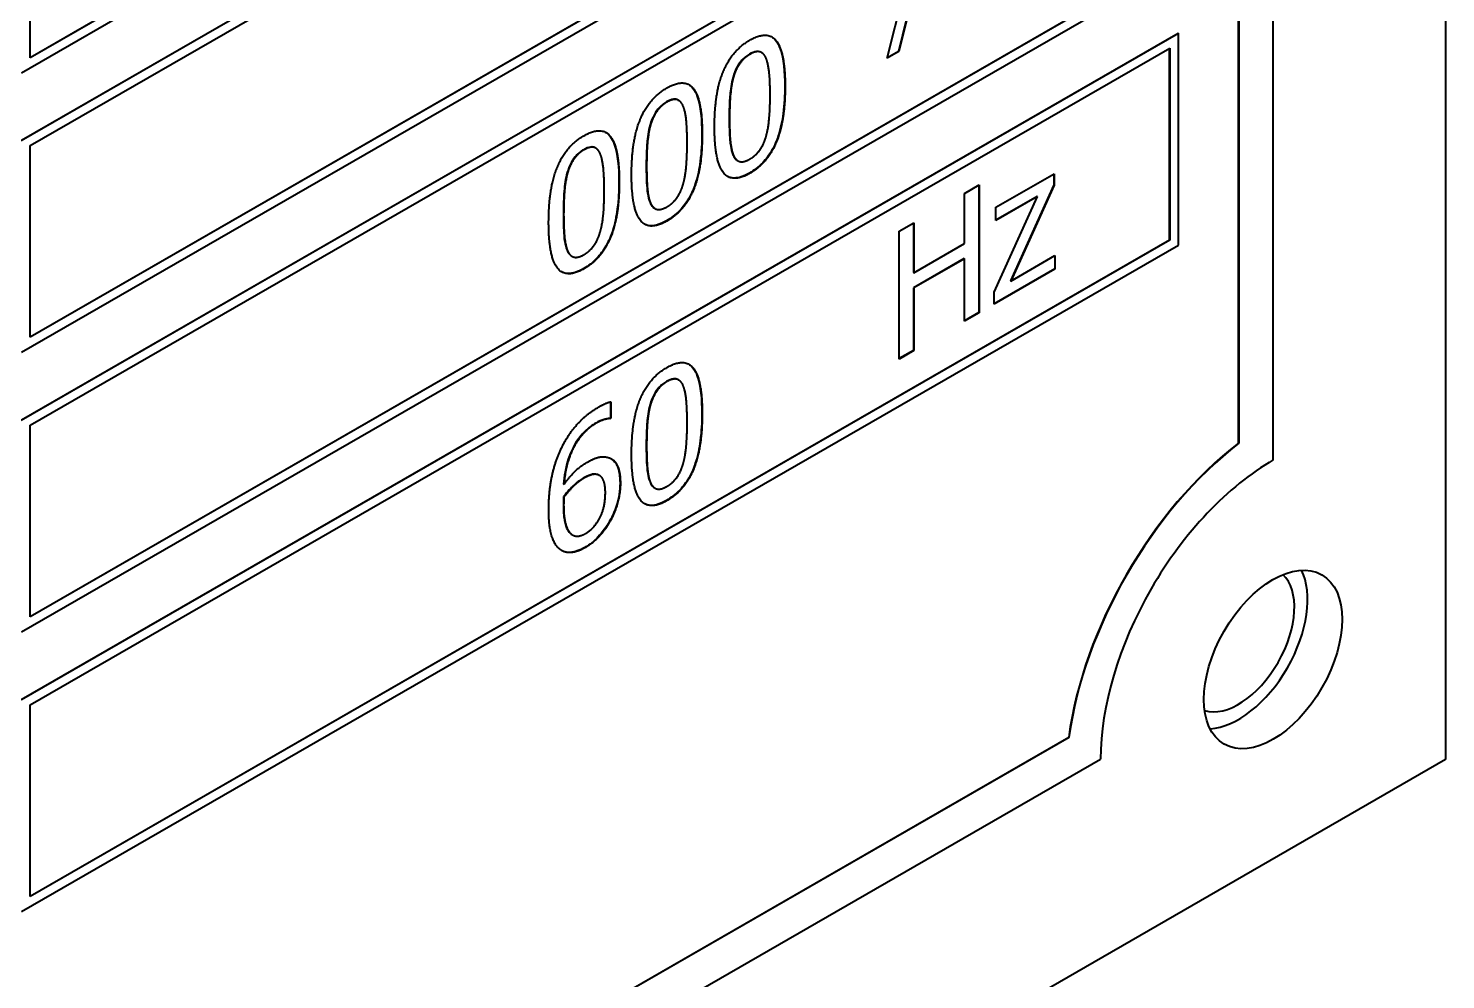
# Model space of a CAD drawing. Header units: inches. Extents: x 0 to 4752, y 0 to 3360.
# Drawn here: x 4316.32 to 4339.54, y 2285.58 to 2301.16 of the extents above; entities that cross this region are included whole.
import ezdxf

# ---------------------------------------------------------------- set-up
doc = ezdxf.new("R2010")
doc.units = ezdxf.units.IN
doc.header["$MEASUREMENT"] = 0
doc.layers.add('POWER SUPPLY CASE OUTLINE$0$가시적인 것(ISO)', color=3, linetype='Continuous', lineweight=40)
doc.layers.add('POWER SUPPLY CASE OUTLINE$0$가시적인 좁은 것(ISO)', color=3, linetype='Continuous', lineweight=35)

msp = doc.modelspace()

# ---------------------------------------------------------------- linework, layer by layer
at = {"layer": 'POWER SUPPLY CASE OUTLINE$0$가시적인 것(ISO)'}
for p, q in [((4339.54, 2351.316), (4339.54, 2289.183)), ((4336.717, 2294.091), (4336.717, 2343.144)), ((4336.146, 2294.368), (4336.146, 2342.217)), ((4336.152, 2342.219), (4336.152, 2294.365)), ((4316.211, 2300.432), (4335.162, 2311.345)), ((4316.353, 2300.684), (4335.015, 2311.43)), ((4335.02, 2311.427), (4316.353, 2300.677)), ((4316.205, 2299.324), (4335.156, 2310.236)), ((4335.162, 2310.233), (4316.211, 2299.32)), ((4316.353, 2299.238), (4335.02, 2309.988)), ((4316.211, 2295.854), (4335.162, 2306.767)), ((4316.353, 2296.105), (4335.015, 2306.852)), ((4335.02, 2306.849), (4316.353, 2296.099)), ((4316.205, 2294.745), (4335.156, 2305.658)), ((4335.162, 2305.655), (4316.211, 2294.742)), ((4316.353, 2294.66), (4335.02, 2305.41)), ((4316.353, 2300.677), (4316.353, 2303.816)), ((4330.393, 2300.67), (4330.87, 2302.579)), ((4316.211, 2291.276), (4335.162, 2302.188)), ((4316.353, 2291.527), (4335.015, 2302.274)), ((4335.02, 2302.271), (4316.353, 2291.521)), ((4330.706, 2301.314), (4330.578, 2300.782)), ((4330.712, 2301.31), (4330.584, 2300.779)), ((4316.205, 2290.167), (4335.156, 2301.08)), ((4335.162, 2301.077), (4316.211, 2290.164)), ((4335.156, 2301.08), (4335.162, 2301.077)), ((4335.162, 2297.61), (4335.162, 2301.077)), ((4316.353, 2290.082), (4335.02, 2300.832)), ((4328.329, 2300.765), (4328.335, 2300.762)), ((4330.584, 2300.779), (4330.393, 2300.67)), ((4330.578, 2300.782), (4330.395, 2300.677)), ((4330.578, 2300.782), (4330.584, 2300.779)), ((4335.015, 2297.696), (4335.015, 2300.828)), ((4335.02, 2300.832), (4335.02, 2297.692)), ((4326.971, 2299.983), (4326.977, 2299.98)), ((4316.353, 2296.099), (4316.353, 2299.238)), ((4325.613, 2299.201), (4325.618, 2299.197)), ((4327.942, 2298.993), (4327.948, 2298.99)), ((4331.66, 2298.456), (4331.9, 2298.594)), ((4331.895, 2298.591), (4331.895, 2296.505)), ((4331.9, 2298.594), (4331.9, 2296.501)), ((4332.173, 2298.229), (4333.128, 2298.779)), ((4333.123, 2298.594), (4332.41, 2297.023)), ((4333.128, 2298.591), (4332.415, 2297.02)), ((4333.123, 2298.776), (4333.123, 2298.594)), ((4333.123, 2298.594), (4333.128, 2298.591)), ((4333.128, 2298.779), (4333.128, 2298.591)), ((4331.66, 2297.635), (4331.66, 2298.456)), ((4332.144, 2296.838), (4332.854, 2298.404)), ((4332.848, 2298.407), (4332.173, 2298.018)), ((4332.854, 2298.404), (4332.173, 2298.012)), ((4332.848, 2298.407), (4332.854, 2298.404)), ((4326.584, 2298.211), (4326.589, 2298.207)), ((4332.173, 2298.012), (4332.173, 2298.229)), ((4330.586, 2297.837), (4330.827, 2297.976)), ((4330.821, 2297.973), (4330.821, 2297.158)), ((4330.827, 2297.976), (4330.827, 2297.155)), ((4316.353, 2286.949), (4335.015, 2297.696)), ((4335.02, 2297.692), (4316.353, 2286.942)), ((4330.586, 2295.744), (4330.586, 2297.837)), ((4335.015, 2297.696), (4335.02, 2297.692)), ((4316.211, 2286.697), (4335.162, 2297.61)), ((4325.225, 2297.428), (4325.231, 2297.425)), ((4330.827, 2297.155), (4331.66, 2297.635)), ((4332.415, 2297.02), (4333.141, 2297.438)), ((4333.136, 2297.435), (4333.136, 2297.219)), ((4333.141, 2297.438), (4333.141, 2297.216)), ((4331.654, 2297.39), (4330.821, 2296.911)), ((4331.66, 2297.387), (4330.827, 2296.907)), ((4331.654, 2297.39), (4331.66, 2297.387)), ((4331.66, 2296.363), (4331.66, 2297.387)), ((4333.136, 2297.219), (4332.144, 2296.648)), ((4333.141, 2297.216), (4332.144, 2296.642)), ((4333.136, 2297.219), (4333.141, 2297.216)), ((4330.821, 2297.158), (4330.827, 2297.155)), ((4332.41, 2297.023), (4332.415, 2297.02)), ((4330.821, 2296.911), (4330.821, 2295.886)), ((4330.821, 2296.911), (4330.827, 2296.907)), ((4330.827, 2296.907), (4330.827, 2295.883)), ((4332.144, 2296.642), (4332.144, 2296.838)), ((4331.895, 2296.505), (4331.66, 2296.369)), ((4331.9, 2296.501), (4331.66, 2296.363)), ((4331.895, 2296.505), (4331.9, 2296.501)), ((4330.821, 2295.886), (4330.586, 2295.751)), ((4330.827, 2295.883), (4330.586, 2295.744)), ((4330.821, 2295.886), (4330.827, 2295.883)), ((4326.971, 2295.405), (4326.977, 2295.401)), ((4325.859, 2295.042), (4325.859, 2294.777)), ((4325.865, 2295.043), (4325.865, 2294.774)), ((4316.353, 2291.521), (4316.353, 2294.66)), ((4325.859, 2294.777), (4325.849, 2294.771)), ((4325.849, 2294.771), (4325.855, 2294.768)), ((4325.865, 2294.774), (4325.855, 2294.768)), ((4325.859, 2294.777), (4325.865, 2294.774)), ((4336.146, 2294.368), (4336.152, 2294.365)), ((4325.647, 2293.852), (4325.652, 2293.849)), ((4325.671, 2293.841), (4325.677, 2293.838)), ((4325.092, 2293.692), (4325.098, 2293.689)), ((4325.092, 2293.49), (4325.098, 2293.487)), ((4326.584, 2293.632), (4326.589, 2293.629)), ((4325.233, 2292.867), (4325.239, 2292.863)), ((4316.353, 2286.942), (4316.353, 2290.082)), ((4260.867, 2247.802), (4333.365, 2289.551)), ((4333.371, 2289.548), (4260.868, 2247.796)), ((4333.365, 2289.551), (4333.371, 2289.548)), ((4339.54, 2289.183), (4254.687, 2240.319)), ((4260.35, 2246.844), (4333.889, 2289.192))]:
    msp.add_line(p, q, dxfattribs=at)
for centre, major_axis, start_param, end_param in [((4336.712, 2290.824), (2.395, 4.16), 0.950913, 2.186813), ((4336.717, 2290.821), (-2.395, -4.16), 4.092505, 5.328405), ((4336.717, 2290.821), (1.996, 3.466), 0.783464, 2.354261), ((4336.146, 2291.15), (0.647, 1.124), 3.27528, 6.149498), ((4336.146, 2291.15), (-0.799, -1.388), 0.360168, 2.781425)]:
    msp.add_ellipse(centre, major_axis=major_axis, ratio=0.578093, start_param=start_param, end_param=end_param, dxfattribs=at)
msp.add_ellipse((4336.712, 2290.824), major_axis=(-0.799, -1.388), ratio=0.578093, dxfattribs=at)
for points, degree in [([(4327.564, 2299.541), (4327.564, 2300.108), (4327.847, 2300.795), (4328.143, 2300.966)], 2), ([(4328.143, 2300.966), (4328.441, 2301.137), (4328.721, 2300.756), (4328.721, 2300.21)], 2), ([(4328.143, 2300.733), (4328.042, 2300.675), (4327.911, 2300.49), (4327.873, 2300.357)], 2), ([(4328.409, 2300.669), (4328.372, 2300.755), (4328.244, 2300.792), (4328.143, 2300.733)], 2), ([(4328.475, 2300.068), (4328.475, 2300.283), (4328.445, 2300.583), (4328.409, 2300.669)], 2), ([(4326.785, 2300.183), (4327.083, 2300.355), (4327.363, 2299.974), (4327.363, 2299.427)], 2), ([(4327.873, 2300.357), (4327.837, 2300.229), (4327.81, 2299.889), (4327.81, 2299.683)], 2), ([(4328.721, 2300.21), (4328.721, 2299.647), (4328.438, 2298.956), (4328.143, 2298.786)], 2), ([(4326.205, 2298.759), (4326.205, 2299.326), (4326.489, 2300.013), (4326.785, 2300.183)], 2), ([(4327.05, 2299.887), (4327.014, 2299.973), (4326.886, 2300.009), (4326.785, 2299.951)], 2), ([(4328.41, 2299.393), (4328.445, 2299.517), (4328.475, 2299.852), (4328.475, 2300.068)], 2), ([(4326.785, 2299.951), (4326.684, 2299.893), (4326.553, 2299.707), (4326.515, 2299.575)], 2), ([(4327.116, 2299.286), (4327.116, 2299.501), (4327.087, 2299.801), (4327.05, 2299.887)], 2), ([(4326.515, 2299.575), (4326.478, 2299.447), (4326.452, 2299.106), (4326.452, 2298.901)], 2), ([(4328.143, 2298.786), (4327.844, 2298.614), (4327.564, 2298.99), (4327.564, 2299.541)], 2), ([(4327.81, 2299.683), (4327.81, 2299.463), (4327.834, 2299.181), (4327.872, 2299.088)], 2), ([(4324.847, 2297.977), (4324.847, 2298.544), (4325.13, 2299.231), (4325.426, 2299.401)], 2), ([(4325.426, 2299.401), (4325.724, 2299.573), (4326.004, 2299.191), (4326.004, 2298.645)], 2), ([(4327.363, 2299.427), (4327.363, 2298.864), (4327.08, 2298.174), (4326.785, 2298.004)], 2), ([(4327.052, 2298.611), (4327.087, 2298.734), (4327.116, 2299.07), (4327.116, 2299.286)], 2), ([(4328.143, 2299.019), (4328.243, 2299.076), (4328.374, 2299.262), (4328.41, 2299.393)], 2), ([(4325.426, 2299.169), (4325.325, 2299.111), (4325.195, 2298.925), (4325.157, 2298.793)], 2), ([(4325.692, 2299.105), (4325.655, 2299.19), (4325.528, 2299.227), (4325.426, 2299.169)], 2), ([(4325.758, 2298.503), (4325.758, 2298.719), (4325.729, 2299.019), (4325.692, 2299.105)], 2), ([(4327.872, 2299.088), (4327.907, 2299), (4328.038, 2298.958), (4328.143, 2299.019)], 2), ([(4326.452, 2298.901), (4326.452, 2298.681), (4326.475, 2298.399), (4326.513, 2298.306)], 2), ([(4325.157, 2298.793), (4325.12, 2298.665), (4325.093, 2298.324), (4325.093, 2298.119)], 2), ([(4326.004, 2298.645), (4326.004, 2298.082), (4325.721, 2297.392), (4325.426, 2297.222)], 2), ([(4326.785, 2298.004), (4326.486, 2297.832), (4326.205, 2298.208), (4326.205, 2298.759)], 2), ([(4326.785, 2298.236), (4326.885, 2298.294), (4327.015, 2298.479), (4327.052, 2298.611)], 2), ([(4325.693, 2297.828), (4325.729, 2297.952), (4325.758, 2298.288), (4325.758, 2298.503)], 2), ([(4325.093, 2298.119), (4325.093, 2297.898), (4325.117, 2297.617), (4325.155, 2297.523)], 2), ([(4326.513, 2298.306), (4326.549, 2298.217), (4326.679, 2298.176), (4326.785, 2298.236)], 2), ([(4325.426, 2297.222), (4325.127, 2297.05), (4324.847, 2297.426), (4324.847, 2297.977)], 2), ([(4325.426, 2297.454), (4325.526, 2297.512), (4325.657, 2297.697), (4325.693, 2297.828)], 2), ([(4325.155, 2297.523), (4325.19, 2297.435), (4325.321, 2297.393), (4325.426, 2297.454)], 2), ([(4326.205, 2294.181), (4326.205, 2294.747), (4326.489, 2295.435), (4326.785, 2295.605)], 2), ([(4326.785, 2295.605), (4327.083, 2295.777), (4327.363, 2295.395), (4327.363, 2294.849)], 2), ([(4326.785, 2295.373), (4326.684, 2295.315), (4326.553, 2295.129), (4326.515, 2294.997)], 2), ([(4327.05, 2295.309), (4327.014, 2295.394), (4326.886, 2295.431), (4326.785, 2295.373)], 2), ([(4327.116, 2294.707), (4327.116, 2294.923), (4327.087, 2295.223), (4327.05, 2295.309)], 2), ([(4325.047, 2294.263), (4325.145, 2294.479), (4325.456, 2294.836), (4325.66, 2294.954)], 2), ([(4325.66, 2294.954), (4325.72, 2294.989), (4325.825, 2295.036), (4325.865, 2295.043)], 2), ([(4326.515, 2294.997), (4326.478, 2294.869), (4326.452, 2294.528), (4326.452, 2294.323)], 2), ([(4325.627, 2294.693), (4325.402, 2294.563), (4325.124, 2294.05), (4325.098, 2293.689)], 2), ([(4325.855, 2294.768), (4325.821, 2294.769), (4325.698, 2294.733), (4325.627, 2294.693)], 2), ([(4327.363, 2294.849), (4327.363, 2294.286), (4327.08, 2293.596), (4326.785, 2293.426)], 2), ([(4327.052, 2294.032), (4327.087, 2294.156), (4327.116, 2294.492), (4327.116, 2294.707)], 2), ([(4324.848, 2293.274), (4324.848, 2293.547), (4324.945, 2294.042), (4325.047, 2294.263)], 2), ([(4326.785, 2293.426), (4326.486, 2293.253), (4326.205, 2293.63), (4326.205, 2294.181)], 2), ([(4326.452, 2294.323), (4326.452, 2294.102), (4326.475, 2293.821), (4326.513, 2293.727)], 2), ([(4325.098, 2293.689), (4325.184, 2293.808), (4325.366, 2293.99), (4325.475, 2294.052)], 2), ([(4325.475, 2294.052), (4325.58, 2294.113), (4325.739, 2294.155), (4325.825, 2294.13)], 2), ([(4325.825, 2294.13), (4325.925, 2294.101), (4326.022, 2293.889), (4326.022, 2293.709)], 2), ([(4326.785, 2293.658), (4326.885, 2293.716), (4327.015, 2293.901), (4327.052, 2294.032)], 2), ([(4325.421, 2293.788), (4325.335, 2293.739), (4325.176, 2293.588), (4325.098, 2293.487)], 2), ([(4325.652, 2293.849), (4325.604, 2293.865), (4325.484, 2293.825), (4325.421, 2293.788)], 2), ([(4325.671, 2293.841), (4325.663, 2293.845), (4325.655, 2293.849), (4325.647, 2293.852)], 3), ([(4325.776, 2293.555), (4325.776, 2293.684), (4325.717, 2293.825), (4325.652, 2293.849)], 2), ([(4326.022, 2293.709), (4326.022, 2293.548), (4325.93, 2293.222), (4325.852, 2293.085)], 2), ([(4326.513, 2293.727), (4326.549, 2293.639), (4326.679, 2293.597), (4326.785, 2293.658)], 2), ([(4325.098, 2293.487), (4325.096, 2293.456), (4325.093, 2293.397), (4325.093, 2293.352)], 2), ([(4325.448, 2292.885), (4325.595, 2292.97), (4325.776, 2293.314), (4325.776, 2293.555)], 2), ([(4325.048, 2292.616), (4324.954, 2292.675), (4324.848, 2292.996), (4324.848, 2293.274)], 2), ([(4325.093, 2293.352), (4325.093, 2293.135), (4325.167, 2292.911), (4325.223, 2292.874)], 2), ([(4325.852, 2293.085), (4325.771, 2292.942), (4325.569, 2292.726), (4325.447, 2292.655)], 2), ([(4325.217, 2292.877), (4325.222, 2292.873), (4325.227, 2292.87), (4325.233, 2292.867)], 3), ([(4325.223, 2292.874), (4325.274, 2292.837), (4325.385, 2292.849), (4325.448, 2292.885)], 2), ([(4325.447, 2292.655), (4325.325, 2292.585), (4325.124, 2292.565), (4325.048, 2292.616)], 2)]:
    msp.add_open_spline(points, degree=degree, dxfattribs=at)
for points, knots in [([(4328.501, 2301.019), (4328.509, 2301.014), (4328.517, 2301.009), (4328.555, 2300.979), (4328.601, 2300.932), (4328.697, 2300.666), (4328.716, 2300.443), (4328.716, 2300.213)], [-0.1967538, -0.1967538, -0.1967538, -0.1967538, -0.1778314, -0.1778314, -0.1056911, -0.1056911, 0, 0, 0, 0]), ([(4328.138, 2300.737), (4328.115, 2300.724), (4328.092, 2300.709), (4328.05, 2300.675), (4328.031, 2300.657), (4327.993, 2300.616), (4327.965, 2300.582), (4327.906, 2300.476), (4327.884, 2300.417), (4327.868, 2300.361)], [-0.08997993, -0.08997993, -0.08997993, -0.08997993, -0.06661875, -0.06661875, -0.04544513, -0.04544513, -0.02339217, -0.02339217, 0, 0, 0, 0]), ([(4328.329, 2300.765), (4328.329, 2300.766), (4328.328, 2300.766), (4328.299, 2300.782), (4328.273, 2300.782), (4328.216, 2300.776), (4328.176, 2300.759), (4328.138, 2300.737)], [-0.03284508, -0.03284508, -0.03284508, -0.03284508, -0.03244493, -0.03244493, -0.02060767, -0.02060767, 0, 0, 0, 0]), ([(4327.143, 2300.237), (4327.151, 2300.232), (4327.159, 2300.227), (4327.196, 2300.197), (4327.242, 2300.15), (4327.339, 2299.884), (4327.357, 2299.661), (4327.357, 2299.431)], [-0.1967538, -0.1967538, -0.1967538, -0.1967538, -0.1778314, -0.1778314, -0.1056911, -0.1056911, 0, 0, 0, 0]), ([(4327.868, 2300.361), (4327.839, 2300.261), (4327.825, 2300.155), (4327.814, 2300.017), (4327.805, 2299.891), (4327.805, 2299.687)], [-0.2872609, -0.2872609, -0.2872609, -0.2872609, -0.0939422, -0.0939422, 0, 0, 0, 0]), ([(4328.716, 2300.213), (4328.716, 2300.07), (4328.709, 2299.916), (4328.673, 2299.646), (4328.648, 2299.519), (4328.585, 2299.328), (4328.551, 2299.242), (4328.458, 2299.081), (4328.409, 2299.016), (4328.285, 2298.887), (4328.211, 2298.832), (4328.138, 2298.79)], [-0.2680321, -0.2680321, -0.2680321, -0.2680321, -0.1780903, -0.1780903, -0.1090851, -0.1090851, -0.0707526, -0.0707526, -0.0392192, -0.0392192, 0, 0, 0, 0]), ([(4326.971, 2299.983), (4326.97, 2299.983), (4326.969, 2299.984), (4326.941, 2299.999), (4326.914, 2300), (4326.857, 2299.993), (4326.818, 2299.977), (4326.779, 2299.954)], [-0.03284508, -0.03284508, -0.03284508, -0.03284508, -0.03244493, -0.03244493, -0.02060767, -0.02060767, 0, 0, 0, 0]), ([(4326.779, 2299.954), (4326.757, 2299.941), (4326.734, 2299.926), (4326.692, 2299.893), (4326.672, 2299.875), (4326.634, 2299.833), (4326.607, 2299.799), (4326.548, 2299.693), (4326.526, 2299.635), (4326.509, 2299.578)], [-0.08997993, -0.08997993, -0.08997993, -0.08997993, -0.06661875, -0.06661875, -0.04544513, -0.04544513, -0.02339217, -0.02339217, 0, 0, 0, 0]), ([(4326.509, 2299.578), (4326.481, 2299.479), (4326.467, 2299.373), (4326.456, 2299.235), (4326.446, 2299.109), (4326.446, 2298.904)], [-0.2872609, -0.2872609, -0.2872609, -0.2872609, -0.0939422, -0.0939422, 0, 0, 0, 0]), ([(4327.805, 2299.687), (4327.805, 2299.57), (4327.807, 2299.437), (4327.82, 2299.281), (4327.83, 2299.18), (4327.866, 2299.091)], [-0.189822, -0.189822, -0.189822, -0.189822, -0.0541151, -0.0541151, 0, 0, 0, 0]), ([(4325.784, 2299.455), (4325.792, 2299.45), (4325.801, 2299.444), (4325.838, 2299.415), (4325.884, 2299.368), (4325.98, 2299.102), (4325.999, 2298.879), (4325.999, 2298.648)], [-0.1967538, -0.1967538, -0.1967538, -0.1967538, -0.1778314, -0.1778314, -0.1056911, -0.1056911, 0, 0, 0, 0]), ([(4327.357, 2299.431), (4327.357, 2299.288), (4327.35, 2299.133), (4327.315, 2298.864), (4327.29, 2298.737), (4327.227, 2298.546), (4327.193, 2298.46), (4327.099, 2298.299), (4327.051, 2298.234), (4326.927, 2298.105), (4326.853, 2298.05), (4326.779, 2298.007)], [-0.2680321, -0.2680321, -0.2680321, -0.2680321, -0.1780903, -0.1780903, -0.1090851, -0.1090851, -0.0707526, -0.0707526, -0.0392192, -0.0392192, 0, 0, 0, 0]), ([(4325.421, 2299.172), (4325.398, 2299.159), (4325.376, 2299.144), (4325.334, 2299.111), (4325.314, 2299.093), (4325.276, 2299.051), (4325.248, 2299.017), (4325.189, 2298.911), (4325.167, 2298.853), (4325.151, 2298.796)], [-0.08997993, -0.08997993, -0.08997993, -0.08997993, -0.06661875, -0.06661875, -0.04544513, -0.04544513, -0.02339217, -0.02339217, 0, 0, 0, 0]), ([(4325.613, 2299.201), (4325.612, 2299.201), (4325.611, 2299.202), (4325.582, 2299.217), (4325.556, 2299.218), (4325.499, 2299.211), (4325.46, 2299.195), (4325.421, 2299.172)], [-0.03284508, -0.03284508, -0.03284508, -0.03284508, -0.03244493, -0.03244493, -0.02060767, -0.02060767, 0, 0, 0, 0]), ([(4327.866, 2299.091), (4327.875, 2299.068), (4327.887, 2299.047), (4327.912, 2299.014), (4327.926, 2299.002), (4327.942, 2298.993)], [-0.0500509, -0.0500509, -0.0500509, -0.0500509, -0.04141394, -0.04141394, -0.03402, -0.03402, -0.03402, -0.03402]), ([(4326.446, 2298.904), (4326.446, 2298.788), (4326.449, 2298.654), (4326.462, 2298.499), (4326.471, 2298.398), (4326.508, 2298.309)], [-0.189822, -0.189822, -0.189822, -0.189822, -0.0541151, -0.0541151, 0, 0, 0, 0]), ([(4325.151, 2298.796), (4325.122, 2298.697), (4325.108, 2298.591), (4325.098, 2298.453), (4325.088, 2298.327), (4325.088, 2298.122)], [-0.2872609, -0.2872609, -0.2872609, -0.2872609, -0.0939422, -0.0939422, 0, 0, 0, 0]), ([(4325.999, 2298.648), (4325.999, 2298.506), (4325.992, 2298.351), (4325.956, 2298.082), (4325.932, 2297.954), (4325.868, 2297.764), (4325.835, 2297.678), (4325.741, 2297.517), (4325.692, 2297.452), (4325.569, 2297.323), (4325.495, 2297.268), (4325.421, 2297.225)], [-0.2680321, -0.2680321, -0.2680321, -0.2680321, -0.1780903, -0.1780903, -0.1090851, -0.1090851, -0.0707526, -0.0707526, -0.0392192, -0.0392192, 0, 0, 0, 0]), ([(4328.138, 2298.79), (4328.092, 2298.763), (4328.046, 2298.741), (4327.96, 2298.714), (4327.92, 2298.707), (4327.843, 2298.708), (4327.808, 2298.717), (4327.777, 2298.735)], [-0.4075803, -0.4075803, -0.4075803, -0.4075803, -0.3359098, -0.3359098, -0.270443, -0.270443, -0.2011203, -0.2011203, -0.2011203, -0.2011203]), ([(4325.088, 2298.122), (4325.088, 2298.006), (4325.09, 2297.872), (4325.103, 2297.717), (4325.113, 2297.616), (4325.149, 2297.527)], [-0.189822, -0.189822, -0.189822, -0.189822, -0.0541151, -0.0541151, 0, 0, 0, 0]), ([(4326.508, 2298.309), (4326.517, 2298.286), (4326.528, 2298.265), (4326.554, 2298.232), (4326.568, 2298.22), (4326.584, 2298.211)], [-0.0500509, -0.0500509, -0.0500509, -0.0500509, -0.04141394, -0.04141394, -0.03402, -0.03402, -0.03402, -0.03402]), ([(4326.779, 2298.007), (4326.733, 2297.981), (4326.687, 2297.959), (4326.601, 2297.931), (4326.562, 2297.924), (4326.485, 2297.926), (4326.45, 2297.935), (4326.418, 2297.952)], [-0.4075803, -0.4075803, -0.4075803, -0.4075803, -0.3359098, -0.3359098, -0.270443, -0.270443, -0.2011203, -0.2011203, -0.2011203, -0.2011203]), ([(4325.149, 2297.527), (4325.159, 2297.504), (4325.17, 2297.483), (4325.196, 2297.45), (4325.209, 2297.438), (4325.225, 2297.428)], [-0.0500509, -0.0500509, -0.0500509, -0.0500509, -0.04141394, -0.04141394, -0.03402, -0.03402, -0.03402, -0.03402]), ([(4325.421, 2297.225), (4325.375, 2297.199), (4325.329, 2297.177), (4325.243, 2297.149), (4325.203, 2297.142), (4325.126, 2297.143), (4325.091, 2297.153), (4325.06, 2297.17)], [-0.4075803, -0.4075803, -0.4075803, -0.4075803, -0.3359098, -0.3359098, -0.270443, -0.270443, -0.2011203, -0.2011203, -0.2011203, -0.2011203]), ([(4327.143, 2295.659), (4327.151, 2295.654), (4327.159, 2295.648), (4327.196, 2295.619), (4327.242, 2295.572), (4327.339, 2295.306), (4327.357, 2295.083), (4327.357, 2294.852)], [-0.1967538, -0.1967538, -0.1967538, -0.1967538, -0.1778314, -0.1778314, -0.1056911, -0.1056911, 0, 0, 0, 0]), ([(4326.779, 2295.376), (4326.757, 2295.363), (4326.734, 2295.348), (4326.692, 2295.315), (4326.672, 2295.297), (4326.634, 2295.255), (4326.607, 2295.221), (4326.548, 2295.115), (4326.526, 2295.057), (4326.509, 2295)], [-0.08997993, -0.08997993, -0.08997993, -0.08997993, -0.06661875, -0.06661875, -0.04544513, -0.04544513, -0.02339217, -0.02339217, 0, 0, 0, 0]), ([(4326.971, 2295.405), (4326.97, 2295.405), (4326.969, 2295.406), (4326.941, 2295.421), (4326.914, 2295.422), (4326.857, 2295.415), (4326.818, 2295.399), (4326.779, 2295.376)], [-0.03284508, -0.03284508, -0.03284508, -0.03284508, -0.03244493, -0.03244493, -0.02060767, -0.02060767, 0, 0, 0, 0]), ([(4326.509, 2295), (4326.481, 2294.901), (4326.467, 2294.795), (4326.456, 2294.657), (4326.446, 2294.531), (4326.446, 2294.326)], [-0.2872609, -0.2872609, -0.2872609, -0.2872609, -0.0939422, -0.0939422, 0, 0, 0, 0]), ([(4325.622, 2294.696), (4325.559, 2294.66), (4325.497, 2294.614), (4325.382, 2294.5), (4325.332, 2294.436), (4325.229, 2294.266), (4325.192, 2294.174), (4325.123, 2293.963), (4325.102, 2293.821), (4325.092, 2293.692)], [-0.1305848, -0.1305848, -0.1305848, -0.1305848, -0.1079336, -0.1079336, -0.0862861, -0.0862861, -0.0569744, -0.0569744, 0, 0, 0, 0]), ([(4325.849, 2294.771), (4325.816, 2294.772), (4325.77, 2294.759), (4325.711, 2294.742), (4325.666, 2294.722), (4325.622, 2294.696)], [-0.03255013, -0.03255013, -0.03255013, -0.03255013, -0.02359364, -0.02359364, 0, 0, 0, 0]), ([(4327.357, 2294.852), (4327.357, 2294.71), (4327.35, 2294.555), (4327.315, 2294.286), (4327.29, 2294.158), (4327.227, 2293.968), (4327.193, 2293.882), (4327.099, 2293.721), (4327.051, 2293.656), (4326.927, 2293.527), (4326.853, 2293.472), (4326.779, 2293.429)], [-0.2680321, -0.2680321, -0.2680321, -0.2680321, -0.1780903, -0.1780903, -0.1090851, -0.1090851, -0.0707526, -0.0707526, -0.0392192, -0.0392192, 0, 0, 0, 0]), ([(4326.446, 2294.326), (4326.446, 2294.21), (4326.449, 2294.076), (4326.462, 2293.92), (4326.471, 2293.82), (4326.508, 2293.731)], [-0.189822, -0.189822, -0.189822, -0.189822, -0.0541151, -0.0541151, 0, 0, 0, 0]), ([(4325.872, 2294.111), (4325.884, 2294.103), (4325.896, 2294.095), (4325.938, 2294.056), (4325.957, 2294.022), (4326.004, 2293.92), (4326.016, 2293.819), (4326.016, 2293.712)], [-0.06918492, -0.06918492, -0.06918492, -0.06918492, -0.06403429, -0.06403429, -0.0489567, -0.0489567, 0, 0, 0, 0]), ([(4325.415, 2293.792), (4325.359, 2293.759), (4325.304, 2293.718), (4325.215, 2293.634), (4325.16, 2293.579), (4325.092, 2293.49)], [-0.1079572, -0.1079572, -0.1079572, -0.1079572, -0.0425059, -0.0425059, 0, 0, 0, 0]), ([(4325.647, 2293.852), (4325.631, 2293.858), (4325.614, 2293.86), (4325.577, 2293.859), (4325.558, 2293.855), (4325.498, 2293.835), (4325.456, 2293.815), (4325.415, 2293.792)], [-0.04335179, -0.04335179, -0.04335179, -0.04335179, -0.03261415, -0.03261415, -0.02189406, -0.02189406, 0, 0, 0, 0]), ([(4326.016, 2293.712), (4326.016, 2293.654), (4326.012, 2293.593), (4325.993, 2293.477), (4325.98, 2293.416), (4325.93, 2293.258), (4325.894, 2293.172), (4325.846, 2293.089)], [-0.09951917, -0.09951917, -0.09951917, -0.09951917, -0.0648033, -0.0648033, -0.03592276, -0.03592276, 0, 0, 0, 0]), ([(4326.508, 2293.731), (4326.517, 2293.708), (4326.528, 2293.687), (4326.554, 2293.654), (4326.568, 2293.642), (4326.584, 2293.632)], [-0.0500509, -0.0500509, -0.0500509, -0.0500509, -0.04141394, -0.04141394, -0.03402, -0.03402, -0.03402, -0.03402]), ([(4325.092, 2293.49), (4325.091, 2293.47), (4325.09, 2293.45), (4325.089, 2293.422), (4325.088, 2293.397), (4325.088, 2293.356)], [-0.06799961, -0.06799961, -0.06799961, -0.06799961, -0.01890132, -0.01890132, 0, 0, 0, 0]), ([(4325.088, 2293.356), (4325.088, 2293.271), (4325.092, 2293.182), (4325.119, 2293.029), (4325.138, 2292.985), (4325.171, 2292.922), (4325.191, 2292.894), (4325.217, 2292.877)], [-0.06210647, -0.06210647, -0.06210647, -0.06210647, -0.04130619, -0.04130619, -0.02008937, -0.02008937, 0, 0, 0, 0]), ([(4326.779, 2293.429), (4326.733, 2293.403), (4326.687, 2293.381), (4326.601, 2293.353), (4326.562, 2293.346), (4326.485, 2293.347), (4326.45, 2293.357), (4326.418, 2293.374)], [-0.4075803, -0.4075803, -0.4075803, -0.4075803, -0.3359098, -0.3359098, -0.270443, -0.270443, -0.2011203, -0.2011203, -0.2011203, -0.2011203]), ([(4325.846, 2293.089), (4325.819, 2293.041), (4325.79, 2292.995), (4325.722, 2292.901), (4325.688, 2292.862), (4325.591, 2292.759), (4325.517, 2292.702), (4325.441, 2292.659)], [-0.06961396, -0.06961396, -0.06961396, -0.06961396, -0.05591575, -0.05591575, -0.04004824, -0.04004824, 0, 0, 0, 0]), ([(4325.441, 2292.659), (4325.399, 2292.634), (4325.357, 2292.614), (4325.276, 2292.587), (4325.238, 2292.579), (4325.148, 2292.574), (4325.101, 2292.585), (4325.06, 2292.608)], [-0.07891905, -0.07891905, -0.07891905, -0.07891905, -0.05657826, -0.05657826, -0.03546572, -0.03546572, -0.00444952, -0.00444952, -0.00444952, -0.00444952])]:
    msp.add_open_spline(points, degree=3, knots=knots, dxfattribs=at)
at = {"layer": 'POWER SUPPLY CASE OUTLINE$0$가시적인 좁은 것(ISO)'}
for p, q in [((4328.138, 2300.737), (4328.143, 2300.733)), ((4327.868, 2300.361), (4327.873, 2300.357)), ((4328.716, 2300.213), (4328.721, 2300.21)), ((4326.779, 2299.954), (4326.785, 2299.951)), ((4326.509, 2299.578), (4326.515, 2299.575)), ((4327.805, 2299.687), (4327.81, 2299.683)), ((4327.357, 2299.431), (4327.363, 2299.427)), ((4325.421, 2299.172), (4325.426, 2299.169)), ((4327.866, 2299.091), (4327.872, 2299.088)), ((4326.446, 2298.904), (4326.452, 2298.901)), ((4325.151, 2298.796), (4325.157, 2298.793)), ((4325.999, 2298.648), (4326.004, 2298.645)), ((4328.138, 2298.79), (4328.143, 2298.786)), ((4325.088, 2298.122), (4325.093, 2298.119)), ((4326.508, 2298.309), (4326.513, 2298.306)), ((4326.779, 2298.007), (4326.785, 2298.004)), ((4325.149, 2297.527), (4325.155, 2297.523)), ((4325.421, 2297.225), (4325.426, 2297.222)), ((4326.779, 2295.376), (4326.785, 2295.373)), ((4326.509, 2295), (4326.515, 2294.997)), ((4325.622, 2294.696), (4325.627, 2294.693)), ((4327.357, 2294.852), (4327.363, 2294.849)), ((4326.446, 2294.326), (4326.452, 2294.323)), ((4325.415, 2293.792), (4325.421, 2293.788)), ((4326.016, 2293.712), (4326.022, 2293.709)), ((4326.508, 2293.731), (4326.513, 2293.727)), ((4325.088, 2293.356), (4325.093, 2293.352)), ((4326.779, 2293.429), (4326.785, 2293.426)), ((4325.846, 2293.089), (4325.852, 2293.085)), ((4325.217, 2292.877), (4325.223, 2292.874)), ((4325.441, 2292.659), (4325.447, 2292.655))]:
    msp.add_line(p, q, dxfattribs=at)

doc.saveas('drawing.dxf')
